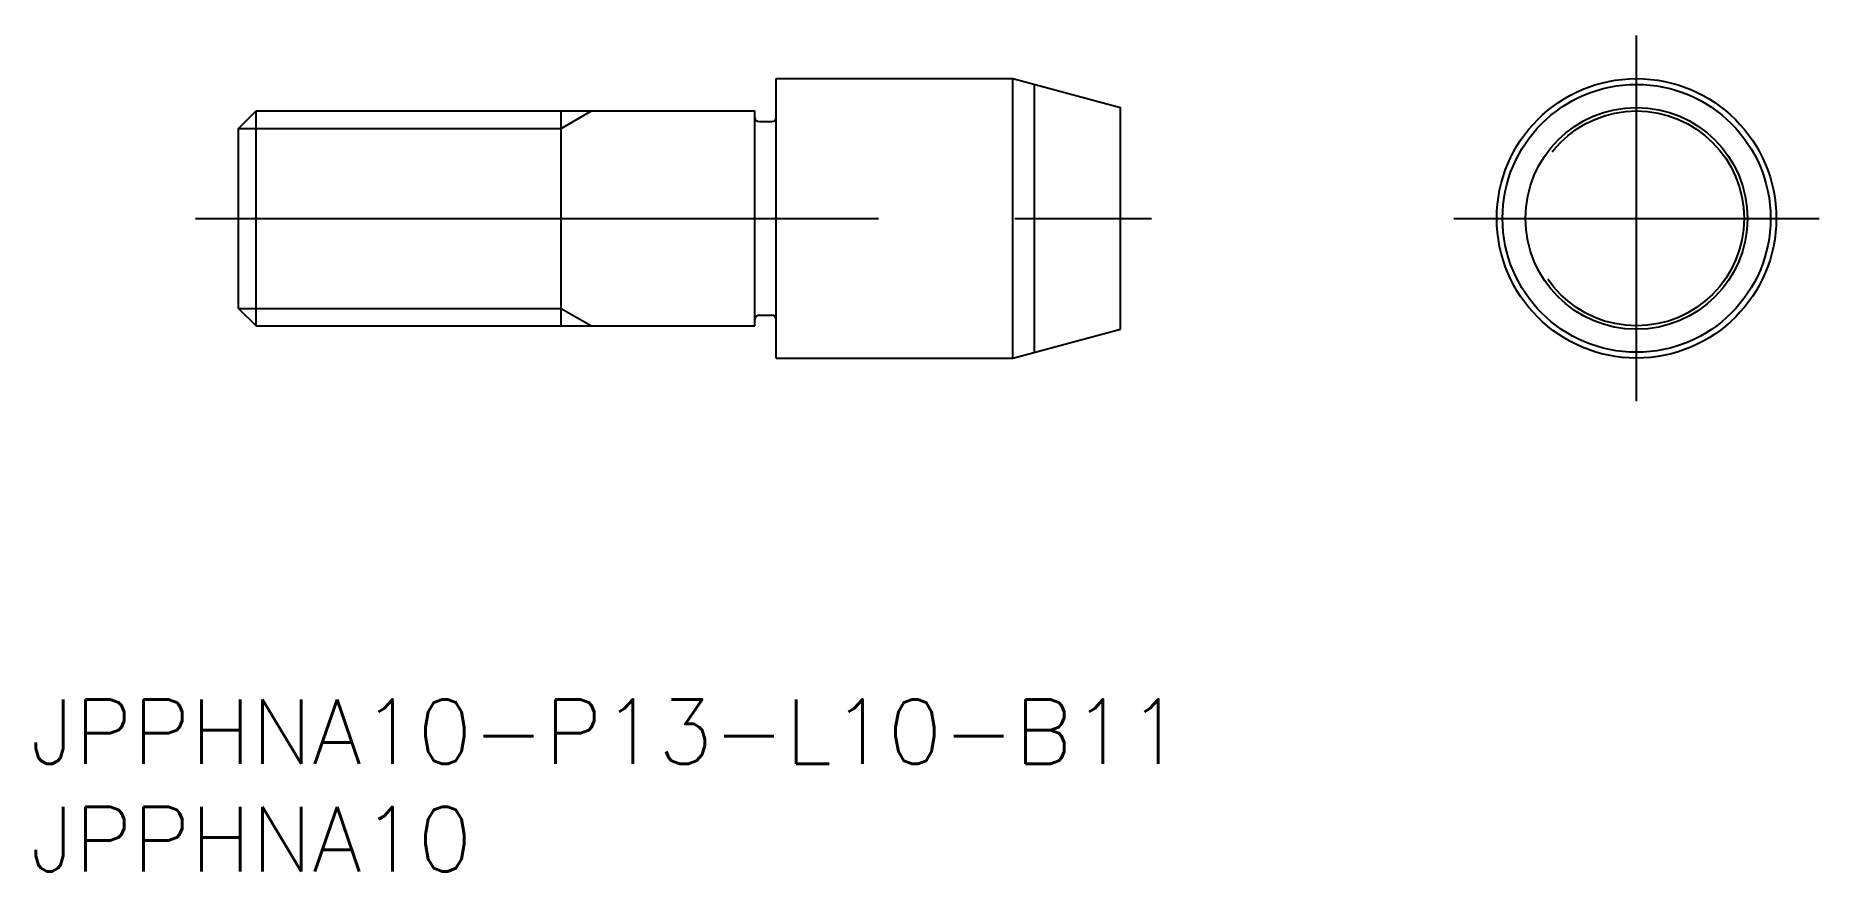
# Model space of a CAD drawing. Extents: x -74.4 to 8.5, y -30.4 to 8.5.
import ezdxf

# ---------------------------------------------------------------- set-up
doc = ezdxf.new("R2010")
doc.units = 0
doc.linetypes.add('CENTER', pattern=[50.8, 31.75, -6.35, 6.35, -6.35])
doc.linetypes.add('DASHED', pattern=[19.05, 12.7, -6.35])
doc.layers.get('0').update_dxf_attribs({"linetype": 'CONTINUOUS'})
doc.layers.add('CENTER', color=1, linetype='CENTER')
doc.styles.get("Standard").update_dxf_attribs({"font": 'txt.shx', "height": 3, "bigfont": 'bigfont.shx'})

msp = doc.modelspace()

# ---------------------------------------------------------------- linework, layer by layer
at = {"color": 7, "linetype": 'CONTINUOUS'}
for p, q in [((-40, 6.5), (-29, 6.5)), ((-40, -6.5), (-40, 6.5)), ((-29, 6.5), (-24, 5.16)), ((-29, -6.5), (-29, 6.5)), ((-28, -6.232), (-28, 6.232)), ((-65, 4.188), (-64.188, 5)), ((-64.188, -5), (-64.188, 5)), ((-64.188, 5), (-41, 5)), ((-50, -5), (-50, 5)), ((-41, -5), (-41, 5)), ((-24, -5.16), (-24, 5.16)), ((-65, -4.188), (-65, 4.188)), ((-40.8, 4.5), (-40.2, 4.5)), ((-65, -4.188), (-64.188, -5)), ((-40.8, -4.5), (-40.2, -4.5)), ((-64.188, -5), (-41, -5)), ((-29, -6.5), (-24, -5.16)), ((-40, -6.5), (-29, -6.5))]:
    msp.add_line(p, q, dxfattribs=at)
at = {"color": 3, "linetype": 'CONTINUOUS'}
for p, q in [((-50, 4.188), (-48.594, 5)), ((-65, 4.188), (-50, 4.188)), ((-65, -4.188), (-50, -4.188)), ((-50, -4.188), (-48.594, -5))]:
    msp.add_line(p, q, dxfattribs=at)
at = {"color": 7, "linetype": 'CONTINUOUS'}
for radius in [6.5, 6.232, 5.16]:
    msp.add_circle((0, 0), radius, dxfattribs=at)
at = {"color": 3, "linetype": 'DASHED'}
msp.add_circle((0, 0), 5, dxfattribs=at)
at = {"color": 7, "linetype": 'CONTINUOUS'}
for centre, start, end in [((-40.8, 4.7), 180, 270), ((-40.2, 4.7), 270, 0), ((-40.8, -4.7), 90, 180), ((-40.2, -4.7), 0, 90)]:
    msp.add_arc(centre, 0.2, start, end, dxfattribs=at)
at = {"layer": 'CENTER', "color": 1, "linetype": 'CENTER'}
for p, q in [((0, -8.5), (0, 8.5)), ((-67, 0), (-22, 0)), ((-8.5, 0), (8.5, 0))]:
    msp.add_line(p, q, dxfattribs=at)

# ---------------------------------------------------------------- texts
at = {"color": 7, "linetype": 'CONTINUOUS'}
for s, p in [('JPPHNA10-P13-L10-B11', (-74.694, -25.377)), ('JPPHNA10', (-74.694, -30.377))]:
    msp.add_text(s, height=3, dxfattribs=at).set_placement(p)

doc.saveas('drawing.dxf')
